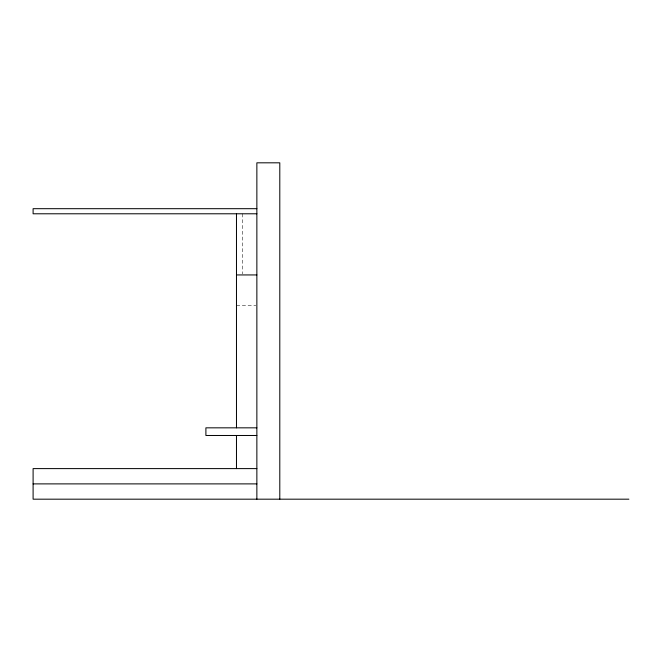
<?xml version="1.0" encoding="UTF-8"?>
<svg xmlns="http://www.w3.org/2000/svg" width="662" height="662" viewBox="0 0 662 662"><rect width="100%" height="100%" fill="white"/><g stroke="black" fill="none" stroke-linecap="round" stroke-linejoin="round"><path stroke-width="0.5" stroke-dasharray="3.31 2.48" d="M236.475 305.521L255.846 305.521M242.689 213.785L242.689 273.919"/><path stroke-width="0.99" d="M256.864 208.687L33.1 208.687L33.1 213.785L256.864 213.785M236.475 274.937L256.864 274.937M256.864 427.834L205.899 427.834L205.899 435.48L256.864 435.48M256.864 468.605L33.1 468.605L33.1 499.181L628.9 499.181M33.1 483.889L256.864 483.889M279.794 499.181L279.794 162.819L256.864 162.819L256.864 499.181M236.475 213.785L236.475 427.834M236.475 435.48L236.475 468.605"/></g></svg>
